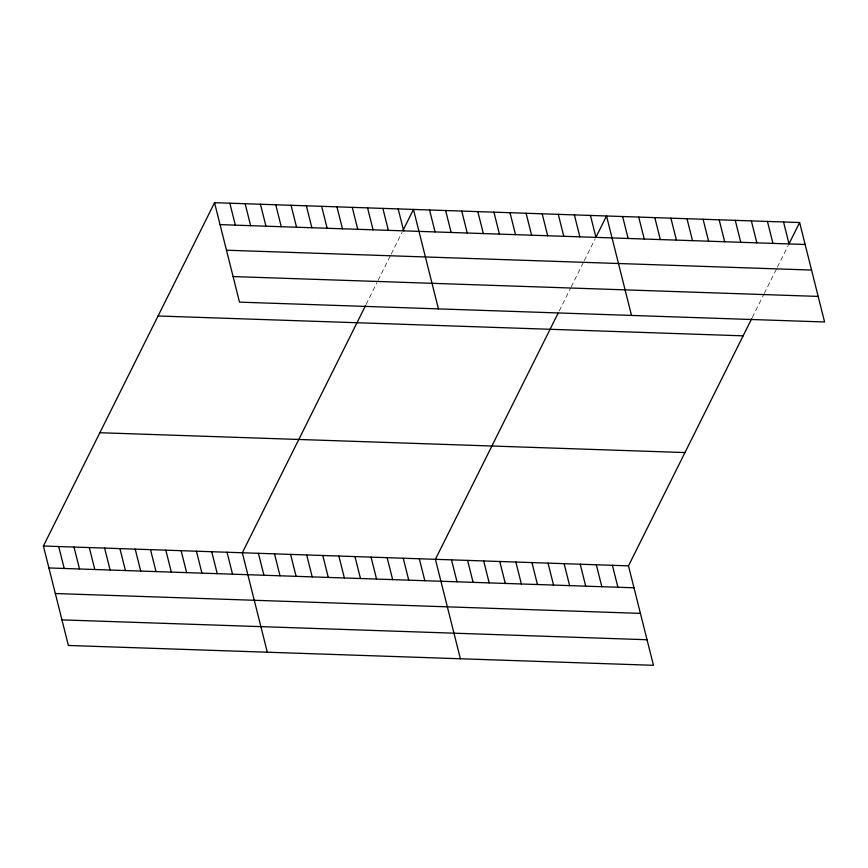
<?xml version="1.0" encoding="UTF-8"?>
<svg xmlns="http://www.w3.org/2000/svg" width="868" height="868" viewBox="0 0 868 868"><rect width="100%" height="100%" fill="white"/><g stroke="black" fill="none" stroke-linecap="round" stroke-linejoin="round"><path stroke-width="0.65" stroke-dasharray="4.34 3.25" d="M366.112 304.429L376.951 282.675M378.09 280.397L390.643 255.214M391.218 254.074L402.058 232.331M559.198 310.972L570.601 288.089M571.177 286.939L583.719 261.767M584.294 260.617L595.133 238.874M752.274 317.525L763.677 294.632M764.252 293.493L776.806 268.31M777.37 267.17L788.209 245.427"/><path stroke-width="1.3" d="M751.699 318.664L628.486 565.86L653.463 665.311L68.377 645.466L43.4 546.015L214.537 202.689L799.623 222.533L824.6 321.985L239.514 302.14L214.537 202.689M365.547 305.569L242.335 552.764L267.311 652.215M403.197 230.042L413.461 209.438L438.438 308.889M558.059 313.261L435.411 559.307L460.387 658.758M596.273 236.584L606.537 215.991L631.524 315.442M789.348 243.138L799.623 222.533M220.038 224.628L805.135 244.483M226.472 250.212L811.558 270.056M233.091 276.567L818.177 296.411M158.063 315.985L743.149 335.84M99.874 432.72L684.96 452.564M43.4 546.015L628.486 565.86M48.912 567.954L633.998 587.799M55.335 593.528L640.421 613.383M61.953 619.882L647.04 639.738M783.533 221.991L789.045 243.93M767.442 221.448L772.954 243.387M751.352 220.906L756.863 242.845M735.261 220.353L740.773 242.291M719.171 219.81L724.682 241.749M703.08 219.268L708.592 241.206M686.989 218.714L692.501 240.664M670.899 218.172L676.411 240.111M654.808 217.629L660.32 239.568M638.718 217.076L644.23 239.025M622.627 216.533L628.139 238.472M590.446 215.438L595.958 237.387M574.366 214.895L579.867 236.834M558.276 214.353L563.788 236.291M542.185 213.799L547.697 235.749M526.095 213.257L531.607 235.195M612.396 565.318L617.908 587.256M510.004 212.714L515.516 234.653M596.305 564.764L601.817 586.714M493.914 212.172L499.425 234.11M580.215 564.222L585.726 586.16M477.823 211.618L483.335 233.568M564.124 563.679L569.636 585.618M461.733 211.076L467.244 233.015M548.034 563.137L553.545 585.075M445.642 210.533L451.154 232.472M531.954 562.583L537.455 584.533M429.551 209.98L435.063 231.93M515.863 562.041L521.375 583.98M499.773 561.498L505.284 583.437M398.162 208.917L403.674 230.855M483.682 560.945L489.194 582.895M382.853 208.396L388.365 230.346M467.592 560.403L473.103 582.341M367.555 207.875L373.066 229.825M451.501 559.86L457.013 581.799M352.256 207.365L357.768 229.304M336.947 206.844L342.459 228.783M419.32 558.764L424.832 580.703M321.648 206.324L327.16 228.262M403.229 558.222L408.741 580.16M306.35 205.803L311.862 227.742M387.139 557.668L392.651 579.618M291.04 205.282L296.552 227.232M371.048 557.126L376.56 579.065M275.742 204.761L281.254 226.711M354.958 556.583L360.47 578.522M260.443 204.251L265.955 226.19M338.867 556.041L344.379 577.98M245.134 203.73L250.646 225.669M322.777 555.487L328.288 577.437M229.836 203.21L235.347 225.148M306.686 554.945L312.198 576.884M290.596 554.402L296.107 576.341M274.505 553.849L280.017 575.799M258.414 553.307L263.926 575.245M227.025 552.243L232.537 574.182M211.727 551.722L217.239 573.661M196.428 551.202L201.929 573.14M181.119 550.681L186.631 572.63M165.821 550.16L171.332 572.11M150.511 549.65L156.023 571.589M135.213 549.129L140.724 571.068M119.914 548.609L125.426 570.547M104.605 548.088L110.117 570.026M89.306 547.567L94.818 569.516M74.008 547.046L79.52 568.996M58.699 546.536L64.21 568.475"/></g></svg>
